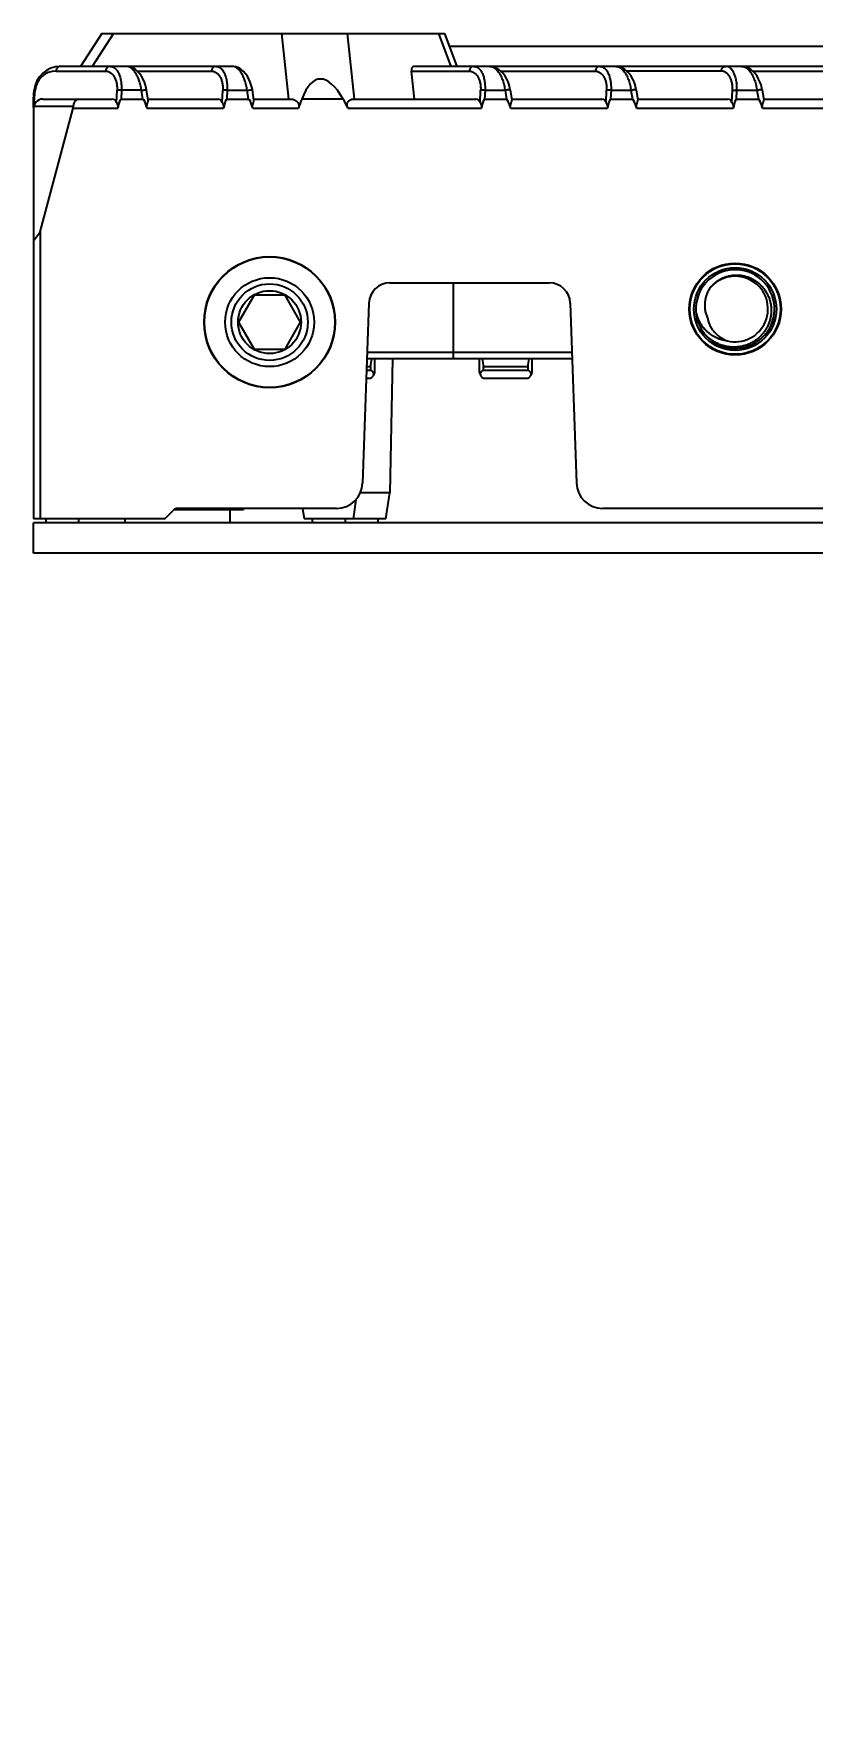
# Model space of a CAD drawing. Header units: millimetres. Extents: x 620 to 19791, y 2539 to 6969.
# Drawn here: x 1384 to 1443.4, y 4128 to 4255.8 of the extents above; entities that cross this region are included whole.
import ezdxf

# ---------------------------------------------------------------- set-up
doc = ezdxf.new("R2010")
doc.units = ezdxf.units.MM
doc.layers.add('02___PRT_ALL_AXES', color=7, linetype='Continuous')
doc.styles.get("Standard").update_dxf_attribs({"font": 'arial.ttf'})
doc.dimstyles.new('缩小5倍', dxfattribs={"dimtxt": 40, "dimasz": 20, "dimexe": 1, "dimexo": 0.2, "dimgap": 0, "dimtad": 1, "dimtoh": 1, "dimdec": 1, "dimzin": 9, "dimdsep": 46, "dimtxsty": 'Standard', "dimblk": '_FILLED', "dimcen": 0.2, "dimclrd": 256, "dimclre": 256, "dimclrt": 256, "dimadec": 1, "dimazin": 2, "dimtfac": 1, "dimtdec": 1, "dimtofl": 0, "dimtmove": 0, "dimatfit": 3, "dimldrblk": '_FILLED', "dimfxl": 1, "dimtolj": 1, "dimtzin": 0, "dimarcsym": 0})

# ---------------------------------------------------------------- blocks, each defined once
blk = doc.blocks.new('_FILLED')
at = {"color": 0, "linetype": 'ByBlock'}
blk.add_solid([(0, 0), (-1, 0.15), (-1, -0.15)], dxfattribs=at)
blk = doc.blocks.new('*D7')
at = {"lineweight": -2, "transparency": 16777216}
for p, q in [((1383.99, 3988.58), (1383.99, 4108.16)), ((1403.99, 4107.16), (1963.99, 4107.16)), ((1983.99, 3988.58), (1983.99, 4108.16))]:
    blk.add_line(p, q, dxfattribs=at)
at = {"layer": 'Defpoints', "color": 0, "transparency": 16777216}
for p in [(1983.99, 4107.16), (1383.99, 3988.38), (1983.99, 3988.38)]:
    blk.add_point(p, dxfattribs=at)
at = {"lineweight": -2, "transparency": 16777216, "xscale": 20, "yscale": 20, "zscale": 20, "rotation": 180}
blk.add_blockref('_FILLED', (1383.99, 4107.16), dxfattribs=at)
at = {"lineweight": -2, "transparency": 16777216, "xscale": 20, "yscale": 20, "zscale": 20}
blk.add_blockref('_FILLED', (1983.99, 4107.16), dxfattribs=at)
at = {"lineweight": 5, "transparency": 16777216, "insert": (1683.99, 4133.05), "char_height": 40, "attachment_point": 5}
blk.add_mtext('\\A1;600mm [1\'-11 5/8"]', dxfattribs=at)

msp = doc.modelspace()

# ---------------------------------------------------------------- linework, layer by layer
at = {"color": 7, "linetype": 'Continuous'}
for p, q in [((1389.19017, 4255.79345), (1387.57839, 4253.29345)), ((1390.07049, 4255.79345), (1388.45871, 4253.29345)), ((1389.19024, 4255.79345), (1415.33166, 4255.79345)), ((1402.90161, 4255.79345), (1403.43653, 4250.79345)), ((1408.45614, 4250.79345), (1407.92121, 4255.79345)), ((1414.86289, 4255.79345), (1415.79946, 4253.29345)), ((1415.33166, 4255.79345), (1416.26823, 4253.29345)), ((1952.73259, 4254.79345), (1415.70629, 4254.79345)), ((1385.70036, 4252.92831), (1389.4894, 4252.92831)), ((1399.10881, 4253.29345), (1386.03644, 4253.29345)), ((1391.89728, 4252.92831), (1397.55209, 4252.92831)), ((1413.02948, 4250.79345), (1412.80108, 4252.92831)), ((1412.80108, 4252.92831), (1417.21367, 4252.92831)), ((1569.69023, 4253.29345), (1412.97931, 4253.29345)), ((1419.62209, 4252.92831), (1426.81775, 4252.92831)), ((1436.42184, 4252.92831), (1429.22617, 4252.92831)), ((1438.83025, 4252.92831), (1446.02592, 4252.92831)), ((1383.98505, 4250.79345), (1384.04405, 4251.46776)), ((1383.99966, 4250.24706), (1384.10645, 4251.46776)), ((1390.30888, 4250.5417), (1390.35332, 4251.46776)), ((1390.6894, 4251.46776), (1390.65703, 4250.79345)), ((1392.21307, 4251.46776), (1390.6894, 4251.46776)), ((1392.32061, 4250.79345), (1392.21307, 4251.46776)), ((1392.73167, 4250.7209), (1392.60808, 4251.49589)), ((1398.37156, 4250.5417), (1398.41601, 4251.46776)), ((1398.75208, 4251.46776), (1398.71972, 4250.79345)), ((1398.75208, 4251.46776), (1400.27576, 4251.46776)), ((1400.38329, 4250.79345), (1400.27576, 4251.46776)), ((1400.79435, 4250.7209), (1400.67077, 4251.49589)), ((1418.03315, 4250.5417), (1418.0776, 4251.46776)), ((1418.41367, 4251.46776), (1418.38131, 4250.79345)), ((1418.41367, 4251.46776), (1419.93735, 4251.46776)), ((1419.93735, 4251.46776), (1420.04488, 4250.79345)), ((1420.33236, 4251.49589), (1420.45594, 4250.7209)), ((1427.63723, 4250.5417), (1427.68168, 4251.46776)), ((1428.01775, 4251.46776), (1427.98539, 4250.79345)), ((1428.01775, 4251.46776), (1429.54143, 4251.46776)), ((1429.54143, 4251.46776), (1429.64896, 4250.79345)), ((1429.93644, 4251.49589), (1430.06002, 4250.7209)), ((1437.24131, 4250.5417), (1437.28576, 4251.46776)), ((1437.58947, 4250.79345), (1437.62183, 4251.46776)), ((1437.62183, 4251.46776), (1439.14551, 4251.46776)), ((1439.14551, 4251.46776), (1439.25304, 4250.79345)), ((1439.54052, 4251.49589), (1439.66411, 4250.7209)), ((1383.98505, 4250.16553), (1383.98505, 4250.79345)), ((1384.00207, 4250.24685), (1387.0284, 4250.24685)), ((1384.68505, 4250.79345), (1389.99247, 4250.79345)), ((1390.65703, 4250.79345), (1392.32061, 4250.79345)), ((1392.7201, 4250.79345), (1398.05516, 4250.79345)), ((1398.71972, 4250.79345), (1400.38329, 4250.79345)), ((1400.78279, 4250.79345), (1403.65238, 4250.79345)), ((1407.59303, 4250.79345), (1404.43696, 4250.79345)), ((1408.33295, 4250.79345), (1417.71674, 4250.79345)), ((1418.38131, 4250.79345), (1420.04488, 4250.79345)), ((1420.44437, 4250.79345), (1427.32082, 4250.79345)), ((1427.98539, 4250.79345), (1429.64896, 4250.79345)), ((1430.04846, 4250.79345), (1436.92491, 4250.79345)), ((1437.58947, 4250.79345), (1439.25304, 4250.79345)), ((1439.65254, 4250.79345), (1446.52899, 4250.79345)), ((1383.98505, 4250.09345), (1383.98505, 4218.79345)), ((1384.48505, 4240.66845), (1386.99839, 4250.09345)), ((1386.99839, 4250.09345), (1390.41111, 4250.09345)), ((1392.64638, 4250.09345), (1398.4738, 4250.09345)), ((1400.70907, 4250.09345), (1404.19123, 4250.09345)), ((1407.97376, 4250.09345), (1418.13539, 4250.09345)), ((1420.37066, 4250.09345), (1427.73947, 4250.09345)), ((1429.97474, 4250.09345), (1437.34355, 4250.09345)), ((1439.57882, 4250.09345), (1446.94763, 4250.09345)), ((1383.98505, 4239.99345), (1384.48505, 4240.66845)), ((1384.48505, 4240.66845), (1384.48505, 4218.79345)), ((1411.15873, 4236.79345), (1423.31138, 4236.79345)), ((1415.98505, 4236.79345), (1415.98505, 4230.99345)), ((1409.5597, 4235.24929), (1409.08039, 4221.52365)), ((1424.9104, 4235.24929), (1425.38971, 4221.52365)), ((1425.04193, 4231.48298), (1409.42818, 4231.48298)), ((1436.12105, 4231.62944), (1436.08328, 4231.59167)), ((1438.72335, 4231.52395), (1438.65863, 4231.56157)), ((1409.38128, 4230.1398), (1409.68505, 4230.1398)), ((1409.39054, 4230.40504), (1409.68505, 4230.40504)), ((1425.05902, 4230.99345), (1409.41109, 4230.99345)), ((1409.68505, 4230.40504), (1409.68505, 4230.1398)), ((1409.98505, 4229.94345), (1409.91555, 4229.75809)), ((1409.98505, 4230.99345), (1409.98505, 4229.94353)), ((1411.35801, 4230.99345), (1411.14434, 4220.79301)), ((1417.98505, 4229.94353), (1417.98505, 4230.99345)), ((1417.98505, 4229.94345), (1418.05456, 4229.75809)), ((1418.28505, 4230.1398), (1418.28505, 4230.40504)), ((1418.28505, 4230.40504), (1421.68505, 4230.40504)), ((1418.28505, 4230.1398), (1421.68505, 4230.1398)), ((1421.68505, 4230.40504), (1421.68505, 4230.1398)), ((1421.98505, 4229.94345), (1421.91555, 4229.75809)), ((1421.98505, 4230.99345), (1421.98505, 4229.94353)), ((1409.35954, 4229.51731), (1409.68505, 4229.51731)), ((1418.28505, 4229.51731), (1421.68505, 4229.51731)), ((1411.14434, 4220.79301), (1408.91353, 4220.79301)), ((1410.85245, 4218.79345), (1411.14434, 4220.79301)), ((1407.08161, 4219.59345), (1394.99216, 4219.59345)), ((1399.98505, 4219.49345), (1399.98505, 4219.59345)), ((1404.50087, 4219.59345), (1404.61765, 4218.79345)), ((1408.56648, 4220.25966), (1408.35245, 4218.79345)), ((1452.97795, 4219.59345), (1427.38849, 4219.59345)), ((1393.98505, 4218.79345), (1383.98505, 4218.79345)), ((1383.98505, 4216.19345), (1383.98505, 4218.49345)), ((1983.98505, 4218.49345), (1383.98505, 4218.49345)), ((1384.91505, 4218.79345), (1384.91505, 4218.49345)), ((1387.41505, 4218.79345), (1387.41505, 4218.49345)), ((1390.98505, 4218.49345), (1390.98505, 4218.79345)), ((1393.98505, 4218.79345), (1394.63861, 4219.447)), ((1399.98505, 4219.49345), (1394.69299, 4219.49345)), ((1398.98505, 4218.49345), (1398.98505, 4219.49345)), ((1410.85245, 4218.79345), (1404.61765, 4218.79345)), ((1405.23505, 4218.79345), (1405.23505, 4218.49345)), ((1407.73505, 4218.79345), (1407.73505, 4218.49345)), ((1410.23505, 4218.79345), (1410.23505, 4218.49345)), ((1983.98505, 4216.19345), (1383.98505, 4216.19345))]:
    msp.add_line(p, q, dxfattribs=at)
for points in [[(1392.60808, 4251.49589), (1392.58276, 4251.6337), (1392.52458, 4251.86573), (1392.44563, 4252.09681), (1392.34572, 4252.32146), (1392.2252, 4252.53434), (1392.08457, 4252.73063), (1391.92457, 4252.90553), (1391.74788, 4253.053), (1391.55872, 4253.16769), (1391.36288, 4253.24591), (1391.1677, 4253.28644), (1391.0463, 4253.29345)], [(1400.67077, 4251.49589), (1400.64545, 4251.6337), (1400.58727, 4251.86573), (1400.50831, 4252.09681), (1400.4084, 4252.32146), (1400.28788, 4252.53434), (1400.14725, 4252.73063), (1399.98726, 4252.90553), (1399.81057, 4253.053), (1399.62141, 4253.16769), (1399.42557, 4253.24591), (1399.23039, 4253.28644), (1399.10898, 4253.29345)], [(1420.33236, 4251.49589), (1420.30543, 4251.64136), (1420.24665, 4251.8732), (1420.16715, 4252.10381), (1420.06676, 4252.32787), (1419.94576, 4252.54016), (1419.80456, 4252.73591), (1419.64383, 4252.91033), (1419.46629, 4253.05718), (1419.27638, 4253.17097), (1419.08012, 4253.248), (1418.88513, 4253.28721), (1418.77058, 4253.29345)], [(1429.93644, 4251.49589), (1429.90951, 4251.64136), (1429.85073, 4251.8732), (1429.77123, 4252.10381), (1429.67084, 4252.32787), (1429.54984, 4252.54016), (1429.40864, 4252.73591), (1429.24791, 4252.91033), (1429.07037, 4253.05718), (1428.88046, 4253.17097), (1428.6842, 4253.248), (1428.48922, 4253.28721), (1428.37466, 4253.29345)], [(1439.54052, 4251.49589), (1439.5136, 4251.64136), (1439.45481, 4251.8732), (1439.37531, 4252.10381), (1439.27492, 4252.32787), (1439.15392, 4252.54016), (1439.01272, 4252.73591), (1438.85199, 4252.91033), (1438.67445, 4253.05718), (1438.48455, 4253.17097), (1438.28829, 4253.248), (1438.0933, 4253.28721), (1437.97874, 4253.29345)]]:
    msp.add_lwpolyline(points, dxfattribs=at)
for centre, radius in [((1401.98505, 4233.79345), 4.975), ((1437.48505, 4234.79345), 3.45), ((1437.48505, 4234.79345), 3.15), ((1401.98505, 4233.79345), 3.39028), ((1401.98505, 4233.79345), 2.91689)]:
    msp.add_circle(centre, radius, dxfattribs=at)
for centre, radius, start, end in [((1386.03644, 4251.29345), 2, 90, 175), ((1385.70036, 4251.32832), 1.59999, 89.9997411, 175.0002587), ((1384.68505, 4250.09345), 0.7, 90, 180), ((1437.48505, 4234.79345), 3, 218.3250484, 216), ((1411.15873, 4235.19345), 1.6, 90, 178), ((1423.31138, 4235.19345), 1.6, 2, 90), ((1437.48505, 4234.79345), 2.5, 256.0769515, 139.9230485), ((1437.55159, 4223.04711), 8.4021, 95.1707532, 96.2193552), ((1394.01847, 4233.38595), 15.94765, 349.2270008, 351.3707474), ((1433.52241, 4233.31257), 15.51228, 188.5991636, 190.8030861), ((1406.01847, 4233.38595), 15.94765, 349.2270008, 351.3707474), ((1407.08161, 4221.59345), 2, 270, 358), ((1427.38849, 4221.59345), 2, 182, 270), ((1394.99216, 4219.09345), 0.5, 90, 135)]:
    msp.add_arc(centre, radius, start, end, dxfattribs=at)
for centre, major_axis, ratio, start_param, end_param in [((1406.87491, 4241.95292), (-1.1007, 10.3697), 0.287687105, -0.581268467, 0.520213969), ((1413.04285, 4252.89345), (-0.09517, 0.39629), 0.571058907, -0.136293684, 1.347236181), ((1386.55039, 4250.09345), (0.2871, 0.68024), 0.575256681, -1.332617385, -1.111678268), ((1389.91986, 4250.09345), (0.12007, 0.69595), 0.625869331, -0.76826111, 0.10756033), ((1390.43842, 4246.20396), (0.22028, 4.58945), 0.087056281, 0.004178497, 0.563759786), ((1393.04693, 4246.20396), (-0.73182, 4.58905), 0.086076324, -0.573307085, -0.013725796), ((1397.98254, 4250.09345), (0.12007, 0.69595), 0.625869331, -0.76826111, 0.10756033), ((1398.5011, 4246.20396), (0.22028, 4.58945), 0.087056281, 0.004178497, 0.563759786), ((1401.10962, 4246.20396), (-0.73182, 4.58905), 0.086076324, -0.573307085, -0.013725796), ((1406.80003, 4242.65281), (-1.02148, 9.54787), 0.312423287, 0.51732904, 0.644533198), ((1406.80003, 4242.65281), (1.02148, -9.54787), 0.312423287, 2.430235101, 2.557439258), ((1417.64413, 4250.09345), (0.12007, 0.69595), 0.625869331, -0.76826111, 0.10756033), ((1418.16269, 4246.20396), (0.22028, 4.58945), 0.087056281, 0.004178497, 0.563759786), ((1420.77121, 4246.20396), (0.73182, -4.58905), 0.086076324, 2.568285568, 3.127866857), ((1427.24821, 4250.09345), (0.12007, 0.69595), 0.625869331, -0.76826111, 0.10756033), ((1427.76677, 4246.20396), (0.22028, 4.58945), 0.087056281, 0.004178497, 0.563759786), ((1430.37529, 4246.20396), (0.73182, -4.58905), 0.086076324, 2.568285568, 3.127866857), ((1436.85229, 4250.09345), (0.12007, 0.69595), 0.625869331, -0.76826111, 0.10756033), ((1437.37086, 4246.20396), (0.22028, 4.58945), 0.087056281, 0.004178497, 0.563759786), ((1439.97937, 4246.20396), (0.73182, -4.58905), 0.086076324, 2.568285568, 3.127866857)]:
    msp.add_ellipse(centre, major_axis=major_axis, ratio=ratio, start_param=start_param, end_param=end_param, dxfattribs=at)
for points, knots in [([(1386.03644, 4253.29345), (1386.01558, 4253.29345), (1385.97344, 4253.28877), (1385.91275, 4253.26808), (1385.85645, 4253.23448), (1385.80648, 4253.18925), (1385.76449, 4253.13399), (1385.73183, 4253.07062), (1385.70958, 4253.0013), (1385.70217, 4252.95282), (1385.70036, 4252.92831)], [0, 0, 0, 0, 0.114925193, 0.231416929, 0.350710239, 0.473658252, 0.60053527, 0.731075602, 0.864601762, 1, 1, 1, 1]), ([(1389.82547, 4253.29345), (1389.80461, 4253.29345), (1389.76247, 4253.28877), (1389.70179, 4253.26808), (1389.64549, 4253.23448), (1389.59551, 4253.18925), (1389.55352, 4253.13399), (1389.52086, 4253.07062), (1389.49861, 4253.0013), (1389.49121, 4252.95282), (1389.4894, 4252.92831)], [0, 0, 0, 0, 0.11492519, 0.231416925, 0.350710234, 0.473658247, 0.600535266, 0.7310756, 0.864601761, 1, 1, 1, 1]), ([(1389.4894, 4252.92831), (1389.51805, 4252.92831), (1389.57553, 4252.92449), (1389.66061, 4252.90699), (1389.74386, 4252.87757), (1389.82469, 4252.83614), (1389.90251, 4252.78257), (1389.97669, 4252.71682), (1390.04657, 4252.63887), (1390.13568, 4252.51506), (1390.20955, 4252.37004), (1390.26772, 4252.20891), (1390.30435, 4252.07451), (1390.33191, 4251.93142), (1390.35605, 4251.72863), (1390.35835, 4251.57258), (1390.35332, 4251.46776)], [0, 0, 0, 0, 0.045643344, 0.091433246, 0.137966008, 0.185863453, 0.235715218, 0.288068054, 0.343406273, 0.402132241, 0.530696981, 0.600893769, 0.674876652, 0.752346619, 0.832821171, 1, 1, 1, 1]), ([(1389.82547, 4253.29345), (1389.85496, 4253.29345), (1389.91444, 4253.28834), (1390.00208, 4253.26503), (1390.08738, 4253.22608), (1390.15486, 4253.18139), (1390.20693, 4253.13846), (1390.2596, 4253.08877), (1390.32278, 4253.01648), (1390.39236, 4252.9163), (1390.45643, 4252.80144), (1390.51428, 4252.67242), (1390.5652, 4252.52997), (1390.60849, 4252.37506), (1390.64349, 4252.20895), (1390.66963, 4252.03318), (1390.69231, 4251.78535), (1390.6943, 4251.59549), (1390.6894, 4251.46776)], [0, 0, 0, 0, 0.040065745, 0.080631834, 0.122622128, 0.166908867, 0.190164306, 0.214259628, 0.265220069, 0.320264823, 0.379692109, 0.443652735, 0.512149285, 0.585035406, 0.662012897, 0.742639777, 0.826332903, 1, 1, 1, 1]), ([(1392.21307, 4251.46776), (1392.19648, 4251.5978), (1392.16237, 4251.78964), (1392.09832, 4252.03714), (1392.04311, 4252.21188), (1391.98099, 4252.3764), (1391.91273, 4252.52955), (1391.83912, 4252.67037), (1391.7609, 4252.79811), (1391.6788, 4252.91218), (1391.59347, 4253.01211), (1391.50554, 4253.09752), (1391.4156, 4253.1681), (1391.32417, 4253.22355), (1391.23179, 4253.2636), (1391.13904, 4253.28789), (1391.07671, 4253.29345), (1391.04613, 4253.29345)], [0, 0, 0, 0, 0.169570131, 0.251447068, 0.330570611, 0.40647289, 0.47880269, 0.547312548, 0.611855267, 0.672376622, 0.728913628, 0.781599605, 0.830672805, 0.876487115, 0.919529892, 0.960445025, 1, 1, 1, 1]), ([(1397.88816, 4253.29345), (1397.8673, 4253.29345), (1397.82516, 4253.28877), (1397.76447, 4253.26808), (1397.70817, 4253.23448), (1397.6582, 4253.18925), (1397.61621, 4253.13399), (1397.58355, 4253.07062), (1397.5613, 4253.0013), (1397.55389, 4252.95282), (1397.55209, 4252.92831)], [0, 0, 0, 0, 0.11492519, 0.231416925, 0.350710234, 0.473658247, 0.600535266, 0.7310756, 0.864601761, 1, 1, 1, 1]), ([(1397.55209, 4252.92831), (1397.58074, 4252.92831), (1397.63821, 4252.92449), (1397.72329, 4252.90699), (1397.80655, 4252.87757), (1397.88738, 4252.83614), (1397.9652, 4252.78257), (1398.03938, 4252.71682), (1398.10925, 4252.63887), (1398.19836, 4252.51506), (1398.27223, 4252.37004), (1398.33041, 4252.20891), (1398.36704, 4252.07451), (1398.3946, 4251.93142), (1398.41874, 4251.72863), (1398.42104, 4251.57258), (1398.41601, 4251.46776)], [0, 0, 0, 0, 0.045643316, 0.091433169, 0.13796592, 0.185863362, 0.235715114, 0.288067937, 0.343406141, 0.402132086, 0.530696787, 0.600893565, 0.674876399, 0.752346387, 0.83282106, 1, 1, 1, 1]), ([(1397.88816, 4253.29345), (1397.91765, 4253.29345), (1397.97713, 4253.28834), (1398.06476, 4253.26503), (1398.15006, 4253.22608), (1398.21754, 4253.18139), (1398.26961, 4253.13846), (1398.32228, 4253.08877), (1398.38547, 4253.01648), (1398.45505, 4252.9163), (1398.51911, 4252.80144), (1398.57696, 4252.67242), (1398.62788, 4252.52997), (1398.67118, 4252.37506), (1398.70618, 4252.20895), (1398.73232, 4252.03318), (1398.755, 4251.78535), (1398.75699, 4251.59549), (1398.75208, 4251.46776)], [0, 0, 0, 0, 0.040065718, 0.08063176, 0.122622046, 0.166908779, 0.190164214, 0.214259526, 0.265219953, 0.320264691, 0.379691955, 0.443652557, 0.51214909, 0.5850352, 0.662012641, 0.742639556, 0.826332799, 1, 1, 1, 1]), ([(1400.27576, 4251.46776), (1400.25917, 4251.5978), (1400.22506, 4251.78964), (1400.161, 4252.03714), (1400.1058, 4252.21188), (1400.04367, 4252.3764), (1399.97541, 4252.52955), (1399.9018, 4252.67037), (1399.82359, 4252.79811), (1399.74149, 4252.91218), (1399.65616, 4253.01211), (1399.56823, 4253.09752), (1399.47828, 4253.1681), (1399.38686, 4253.22355), (1399.29448, 4253.2636), (1399.20173, 4253.28789), (1399.1394, 4253.29345), (1399.10881, 4253.29345)], [0, 0, 0, 0, 0.16957014, 0.251447085, 0.330570642, 0.406472932, 0.478802741, 0.547312607, 0.611855328, 0.672376671, 0.728913658, 0.781599616, 0.830672797, 0.876487092, 0.919529867, 0.960445016, 1, 1, 1, 1]), ([(1417.54975, 4253.29345), (1417.52889, 4253.29345), (1417.48675, 4253.28877), (1417.42606, 4253.26808), (1417.36976, 4253.23448), (1417.31979, 4253.18925), (1417.2778, 4253.13399), (1417.24514, 4253.07062), (1417.22288, 4253.0013), (1417.21548, 4252.95282), (1417.21367, 4252.92831)], [0, 0, 0, 0, 0.11492519, 0.231416925, 0.350710234, 0.473658247, 0.600535266, 0.7310756, 0.864601761, 1, 1, 1, 1]), ([(1417.21367, 4252.92831), (1417.24233, 4252.92831), (1417.2998, 4252.92449), (1417.38488, 4252.90699), (1417.46814, 4252.87757), (1417.54897, 4252.83614), (1417.62679, 4252.78257), (1417.70097, 4252.71682), (1417.77084, 4252.63887), (1417.85995, 4252.51506), (1417.93382, 4252.37004), (1417.992, 4252.20891), (1418.02863, 4252.07451), (1418.05619, 4251.93142), (1418.08033, 4251.72863), (1418.08263, 4251.57258), (1418.0776, 4251.46776)], [0, 0, 0, 0, 0.045643316, 0.091433169, 0.13796592, 0.185863362, 0.235715114, 0.288067937, 0.343406141, 0.402132086, 0.530696787, 0.600893565, 0.674876399, 0.752346387, 0.83282106, 1, 1, 1, 1]), ([(1417.54975, 4253.29345), (1417.57924, 4253.29345), (1417.63871, 4253.28834), (1417.72635, 4253.26503), (1417.81165, 4253.22608), (1417.87913, 4253.18139), (1417.9312, 4253.13846), (1417.98387, 4253.08877), (1418.04705, 4253.01648), (1418.11663, 4252.9163), (1418.1807, 4252.80144), (1418.23855, 4252.67242), (1418.28947, 4252.52997), (1418.33276, 4252.37506), (1418.36777, 4252.20895), (1418.3939, 4252.03318), (1418.41658, 4251.78535), (1418.41857, 4251.59549), (1418.41367, 4251.46776)], [0, 0, 0, 0, 0.040065718, 0.08063176, 0.122622046, 0.166908779, 0.190164214, 0.214259526, 0.265219953, 0.320264691, 0.379691955, 0.443652557, 0.51214909, 0.5850352, 0.662012641, 0.742639556, 0.826332799, 1, 1, 1, 1]), ([(1418.7704, 4253.29345), (1418.80098, 4253.29345), (1418.86332, 4253.28789), (1418.95607, 4253.2636), (1419.04845, 4253.22355), (1419.13987, 4253.1681), (1419.22982, 4253.09752), (1419.31775, 4253.01211), (1419.40308, 4252.91218), (1419.48518, 4252.79811), (1419.56339, 4252.67037), (1419.637, 4252.52955), (1419.70526, 4252.37641), (1419.76739, 4252.21188), (1419.82259, 4252.03714), (1419.88665, 4251.78964), (1419.92076, 4251.59781), (1419.93735, 4251.46776)], [0, 0, 0, 0, 0.039555244, 0.080470972, 0.123514067, 0.169328706, 0.218402322, 0.271088507, 0.327625412, 0.388146271, 0.452688229, 0.521197247, 0.593526158, 0.669427444, 0.748550362, 0.830427205, 1, 1, 1, 1]), ([(1427.15383, 4253.29345), (1427.13297, 4253.29345), (1427.09083, 4253.28877), (1427.03014, 4253.26808), (1426.97384, 4253.23448), (1426.92387, 4253.18925), (1426.88188, 4253.13399), (1426.84922, 4253.07062), (1426.82697, 4253.0013), (1426.81956, 4252.95282), (1426.81775, 4252.92831)], [0, 0, 0, 0, 0.11492519, 0.231416925, 0.350710234, 0.473658247, 0.600535266, 0.7310756, 0.864601761, 1, 1, 1, 1]), ([(1426.81775, 4252.92831), (1426.84641, 4252.92831), (1426.90388, 4252.92449), (1426.98896, 4252.90699), (1427.07222, 4252.87757), (1427.15305, 4252.83614), (1427.23087, 4252.78257), (1427.30505, 4252.71682), (1427.37492, 4252.63887), (1427.46403, 4252.51506), (1427.5379, 4252.37004), (1427.59608, 4252.20891), (1427.63271, 4252.07451), (1427.66027, 4251.93142), (1427.68441, 4251.72863), (1427.68671, 4251.57258), (1427.68168, 4251.46776)], [0, 0, 0, 0, 0.045643316, 0.091433169, 0.13796592, 0.185863362, 0.235715114, 0.288067937, 0.343406141, 0.402132086, 0.530696787, 0.600893565, 0.674876399, 0.752346387, 0.83282106, 1, 1, 1, 1]), ([(1427.15383, 4253.29345), (1427.18332, 4253.29345), (1427.2428, 4253.28834), (1427.33043, 4253.26503), (1427.41573, 4253.22608), (1427.48321, 4253.18139), (1427.53528, 4253.13846), (1427.58795, 4253.08877), (1427.65114, 4253.01648), (1427.72071, 4252.9163), (1427.78478, 4252.80144), (1427.84263, 4252.67242), (1427.89355, 4252.52997), (1427.93684, 4252.37506), (1427.97185, 4252.20895), (1427.99798, 4252.03318), (1428.02067, 4251.78535), (1428.02265, 4251.59549), (1428.01775, 4251.46776)], [0, 0, 0, 0, 0.040065718, 0.08063176, 0.122622046, 0.166908779, 0.190164214, 0.214259526, 0.265219953, 0.320264691, 0.379691955, 0.443652557, 0.51214909, 0.5850352, 0.662012641, 0.742639556, 0.826332799, 1, 1, 1, 1]), ([(1428.37448, 4253.29345), (1428.40507, 4253.29345), (1428.4674, 4253.28789), (1428.56015, 4253.2636), (1428.65253, 4253.22355), (1428.74395, 4253.1681), (1428.8339, 4253.09752), (1428.92183, 4253.01211), (1429.00716, 4252.91218), (1429.08926, 4252.79811), (1429.16747, 4252.67037), (1429.24108, 4252.52955), (1429.30934, 4252.37641), (1429.37147, 4252.21188), (1429.42667, 4252.03714), (1429.49073, 4251.78964), (1429.52484, 4251.59781), (1429.54143, 4251.46776)], [0, 0, 0, 0, 0.039555244, 0.080470972, 0.123514067, 0.169328706, 0.218402322, 0.271088507, 0.327625412, 0.388146271, 0.452688229, 0.521197247, 0.593526158, 0.669427444, 0.748550362, 0.830427205, 1, 1, 1, 1]), ([(1436.42184, 4252.92831), (1436.42364, 4252.95282), (1436.43105, 4253.0013), (1436.4533, 4253.07062), (1436.48596, 4253.13399), (1436.52795, 4253.18925), (1436.57792, 4253.23448), (1436.63422, 4253.26808), (1436.69491, 4253.28877), (1436.73705, 4253.29345), (1436.75791, 4253.29345)], [0, 0, 0, 0, 0.135398238, 0.268924398, 0.39946473, 0.526341748, 0.649289761, 0.768583071, 0.885074807, 1, 1, 1, 1]), ([(1437.28576, 4251.46776), (1437.29079, 4251.57257), (1437.28849, 4251.72861), (1437.26435, 4251.93139), (1437.23679, 4252.07449), (1437.20017, 4252.20889), (1437.14199, 4252.37003), (1437.06812, 4252.51505), (1436.97901, 4252.63886), (1436.90913, 4252.71682), (1436.83495, 4252.78257), (1436.75713, 4252.83613), (1436.6763, 4252.87757), (1436.59305, 4252.90699), (1436.50796, 4252.92449), (1436.45049, 4252.92831), (1436.42184, 4252.92831)], [0, 0, 0, 0, 0.16716428, 0.24763715, 0.32510951, 0.399094926, 0.469294011, 0.597861182, 0.656588782, 0.711928649, 0.764281583, 0.814133521, 0.862031179, 0.908565551, 0.954358528, 1, 1, 1, 1]), ([(1437.62183, 4251.46776), (1437.62674, 4251.59548), (1437.62475, 4251.78533), (1437.60207, 4252.03314), (1437.57594, 4252.20892), (1437.54093, 4252.37503), (1437.49764, 4252.52994), (1437.44672, 4252.6724), (1437.38887, 4252.80142), (1437.32481, 4252.91628), (1437.25523, 4253.01647), (1437.19204, 4253.08876), (1437.13937, 4253.13845), (1437.0873, 4253.18138), (1437.01982, 4253.22608), (1436.93452, 4253.26503), (1436.84688, 4253.28833), (1436.7874, 4253.29345), (1436.75791, 4253.29345)], [0, 0, 0, 0, 0.173651579, 0.257342089, 0.337970606, 0.414950226, 0.487838046, 0.556335938, 0.620298009, 0.679727607, 0.734774235, 0.785734987, 0.809831134, 0.833086602, 0.87737408, 0.919366008, 0.959935595, 1, 1, 1, 1]), ([(1437.97857, 4253.29345), (1438.00915, 4253.29345), (1438.07148, 4253.28789), (1438.16423, 4253.2636), (1438.25661, 4253.22355), (1438.34803, 4253.1681), (1438.43798, 4253.09752), (1438.52591, 4253.01211), (1438.61124, 4252.91218), (1438.69334, 4252.79811), (1438.77156, 4252.67037), (1438.84517, 4252.52955), (1438.91342, 4252.37641), (1438.97555, 4252.21188), (1439.03075, 4252.03714), (1439.09481, 4251.78964), (1439.12892, 4251.59781), (1439.14551, 4251.46776)], [0, 0, 0, 0, 0.039555244, 0.080470972, 0.123514067, 0.169328706, 0.218402322, 0.271088507, 0.327625412, 0.388146271, 0.452688229, 0.521197247, 0.593526158, 0.669427444, 0.748550362, 0.830427205, 1, 1, 1, 1]), ([(1384.04405, 4251.46776), (1384.04406, 4251.4679), (1384.04445, 4251.46821), (1384.04524, 4251.46843), (1384.04654, 4251.46868), (1384.04921, 4251.46895), (1384.05379, 4251.46916), (1384.06072, 4251.46922), (1384.06957, 4251.46912), (1384.08027, 4251.46884), (1384.09277, 4251.46838), (1384.1017, 4251.46798), (1384.10645, 4251.46776)], [0, 0, 0, 0, 0.006969631, 0.020210207, 0.040884293, 0.069230613, 0.149149647, 0.259945863, 0.401171792, 0.572273822, 0.772290319, 1, 1, 1, 1]), ([(1390.6894, 4251.46776), (1390.65648, 4251.46933), (1390.59268, 4251.47169), (1390.50192, 4251.473), (1390.43264, 4251.47215), (1390.38443, 4251.47008), (1390.36316, 4251.46862), (1390.35332, 4251.46776)], [0, 0, 0, 0, 0.293997574, 0.569543926, 0.80975265, 0.911947813, 1, 1, 1, 1]), ([(1392.21307, 4251.46776), (1392.23851, 4251.47178), (1392.28842, 4251.47926), (1392.36102, 4251.48887), (1392.42804, 4251.49642), (1392.47924, 4251.50097), (1392.51553, 4251.50327), (1392.53861, 4251.50426), (1392.55861, 4251.50459), (1392.57326, 4251.50431), (1392.58329, 4251.50369), (1392.58952, 4251.50309), (1392.59487, 4251.50232), (1392.59932, 4251.5014), (1392.60287, 4251.50033), (1392.60553, 4251.4991), (1392.60736, 4251.49769), (1392.60799, 4251.49646), (1392.60808, 4251.49589)], [0, 0, 0, 0, 0.193419396, 0.379073993, 0.550019435, 0.699880332, 0.765134576, 0.823128729, 0.873335421, 0.915342414, 0.933165187, 0.948834526, 0.962340981, 0.973690153, 0.982922739, 0.990153222, 0.995642764, 1, 1, 1, 1]), ([(1398.75208, 4251.46776), (1398.71917, 4251.46933), (1398.65536, 4251.47169), (1398.5646, 4251.473), (1398.49533, 4251.47215), (1398.44712, 4251.47008), (1398.42584, 4251.46862), (1398.41601, 4251.46776)], [0, 0, 0, 0, 0.293997574, 0.569543926, 0.80975265, 0.911947813, 1, 1, 1, 1]), ([(1400.27576, 4251.46776), (1400.30119, 4251.47178), (1400.35111, 4251.47926), (1400.42371, 4251.48887), (1400.49072, 4251.49642), (1400.54193, 4251.50097), (1400.57822, 4251.50327), (1400.60129, 4251.50426), (1400.62129, 4251.50459), (1400.63594, 4251.50431), (1400.64598, 4251.50369), (1400.65221, 4251.50309), (1400.65755, 4251.50232), (1400.662, 4251.5014), (1400.66555, 4251.50033), (1400.66822, 4251.4991), (1400.67005, 4251.49769), (1400.67068, 4251.49646), (1400.67077, 4251.49589)], [0, 0, 0, 0, 0.193419395, 0.379073991, 0.550019431, 0.699880327, 0.76513457, 0.823128723, 0.873335414, 0.915342407, 0.93316518, 0.948834519, 0.962340975, 0.973690148, 0.982922734, 0.990153218, 0.995642761, 1, 1, 1, 1]), ([(1418.41367, 4251.46776), (1418.38075, 4251.46933), (1418.31695, 4251.47169), (1418.22619, 4251.473), (1418.15692, 4251.47215), (1418.10871, 4251.47008), (1418.08743, 4251.46862), (1418.0776, 4251.46776)], [0, 0, 0, 0, 0.293997574, 0.569543926, 0.80975265, 0.911947813, 1, 1, 1, 1]), ([(1420.33235, 4251.49589), (1420.33226, 4251.49646), (1420.33163, 4251.49769), (1420.32981, 4251.4991), (1420.32714, 4251.50033), (1420.32359, 4251.5014), (1420.31914, 4251.50232), (1420.3138, 4251.50309), (1420.30757, 4251.50369), (1420.29753, 4251.50431), (1420.28288, 4251.50459), (1420.26288, 4251.50426), (1420.23981, 4251.50327), (1420.20351, 4251.50097), (1420.15231, 4251.49642), (1420.0853, 4251.48887), (1420.0127, 4251.47926), (1419.96278, 4251.47178), (1419.93735, 4251.46776)], [0, 0, 0, 0, 0.004357281, 0.009846854, 0.017077358, 0.026309958, 0.037659139, 0.0511656, 0.066834942, 0.084657717, 0.126664708, 0.176871394, 0.234865538, 0.300119771, 0.449980642, 0.620926056, 0.806580627, 1, 1, 1, 1]), ([(1428.01775, 4251.46776), (1427.98484, 4251.46933), (1427.92103, 4251.47169), (1427.83027, 4251.473), (1427.761, 4251.47215), (1427.71279, 4251.47008), (1427.69151, 4251.46862), (1427.68168, 4251.46776)], [0, 0, 0, 0, 0.293997574, 0.569543926, 0.80975265, 0.911947813, 1, 1, 1, 1]), ([(1429.93644, 4251.49589), (1429.93635, 4251.49646), (1429.93572, 4251.49769), (1429.93389, 4251.4991), (1429.93122, 4251.50033), (1429.92767, 4251.5014), (1429.92322, 4251.50232), (1429.91788, 4251.50309), (1429.91165, 4251.50369), (1429.90161, 4251.50431), (1429.88696, 4251.50459), (1429.86696, 4251.50426), (1429.84389, 4251.50327), (1429.8076, 4251.50097), (1429.75639, 4251.49642), (1429.68938, 4251.48887), (1429.61678, 4251.47926), (1429.56686, 4251.47178), (1429.54143, 4251.46776)], [0, 0, 0, 0, 0.004357281, 0.009846854, 0.017077358, 0.026309958, 0.037659139, 0.0511656, 0.066834942, 0.084657717, 0.126664708, 0.176871394, 0.234865538, 0.300119771, 0.449980642, 0.620926056, 0.806580627, 1, 1, 1, 1]), ([(1437.28576, 4251.46776), (1437.29559, 4251.46862), (1437.31687, 4251.47008), (1437.36508, 4251.47215), (1437.43435, 4251.473), (1437.52511, 4251.47169), (1437.58892, 4251.46933), (1437.62183, 4251.46776)], [0, 0, 0, 0, 0.088052192, 0.190247356, 0.430456079, 0.706002427, 1, 1, 1, 1]), ([(1439.54052, 4251.49589), (1439.54043, 4251.49646), (1439.5398, 4251.49769), (1439.53797, 4251.4991), (1439.5353, 4251.50033), (1439.53175, 4251.5014), (1439.5273, 4251.50232), (1439.52196, 4251.50309), (1439.51573, 4251.50369), (1439.5057, 4251.50431), (1439.49104, 4251.50459), (1439.47104, 4251.50426), (1439.44797, 4251.50327), (1439.41168, 4251.50097), (1439.36047, 4251.49642), (1439.29346, 4251.48887), (1439.22086, 4251.47926), (1439.17094, 4251.47178), (1439.14551, 4251.46776)], [0, 0, 0, 0, 0.004357281, 0.009846854, 0.017077358, 0.026309958, 0.037659139, 0.0511656, 0.066834942, 0.084657717, 0.126664708, 0.176871394, 0.234865538, 0.300119771, 0.449980642, 0.620926056, 0.806580627, 1, 1, 1, 1]), ([(1387.0284, 4250.24685), (1387.03335, 4250.28711), (1387.04681, 4250.36457), (1387.07813, 4250.47337), (1387.11846, 4250.56883), (1387.16614, 4250.64891), (1387.21957, 4250.71242), (1387.26917, 4250.75196), (1387.31008, 4250.77371), (1387.34049, 4250.78508), (1387.37124, 4250.79192), (1387.39193, 4250.79345), (1387.40218, 4250.79345)], [0, 0, 0, 0, 0.170308792, 0.329366403, 0.474389743, 0.604216299, 0.719203856, 0.821102763, 0.868161214, 0.91325439, 0.956988453, 1, 1, 1, 1]), ([(1390.30888, 4250.5417), (1390.32273, 4250.50928), (1390.3446, 4250.45976), (1390.37214, 4250.39148), (1390.39169, 4250.33644), (1390.40781, 4250.27858), (1390.41808, 4250.21802), (1390.41998, 4250.15564), (1390.41496, 4250.11404), (1390.41111, 4250.09345)], [0, 0, 0, 0, 0.226289593, 0.347283768, 0.472385634, 0.600919175, 0.732213689, 0.865570083, 1, 1, 1, 1]), ([(1392.64638, 4250.09345), (1392.64166, 4250.10922), (1392.63572, 4250.13324), (1392.63044, 4250.1657), (1392.6271, 4250.19818), (1392.62636, 4250.23866), (1392.63049, 4250.28646), (1392.63837, 4250.33284), (1392.6521, 4250.39166), (1392.67268, 4250.46053), (1392.69413, 4250.52617), (1392.70933, 4250.57534), (1392.71889, 4250.60917), (1392.72648, 4250.64076), (1392.7316, 4250.66991), (1392.7338, 4250.69641), (1392.7329, 4250.71316), (1392.73167, 4250.7209)], [0, 0, 0, 0, 0.076840993, 0.115180779, 0.153369286, 0.229102581, 0.30369692, 0.376907838, 0.448425962, 0.58537254, 0.712087914, 0.770664738, 0.825488805, 0.876121702, 0.922182812, 0.96343718, 1, 1, 1, 1]), ([(1398.37156, 4250.5417), (1398.38542, 4250.50928), (1398.40729, 4250.45976), (1398.43483, 4250.39148), (1398.45438, 4250.33644), (1398.47049, 4250.27858), (1398.48076, 4250.21802), (1398.48266, 4250.15564), (1398.47765, 4250.11404), (1398.4738, 4250.09345)], [0, 0, 0, 0, 0.2262896, 0.347283779, 0.472385647, 0.600919187, 0.732213699, 0.865570088, 1, 1, 1, 1]), ([(1400.70907, 4250.09345), (1400.70435, 4250.10922), (1400.6984, 4250.13324), (1400.69312, 4250.1657), (1400.68978, 4250.19818), (1400.68905, 4250.23866), (1400.69317, 4250.28646), (1400.70106, 4250.33284), (1400.71478, 4250.39166), (1400.73536, 4250.46053), (1400.75682, 4250.52617), (1400.77201, 4250.57534), (1400.78158, 4250.60917), (1400.78916, 4250.64076), (1400.79429, 4250.66991), (1400.79648, 4250.69641), (1400.79559, 4250.71316), (1400.79436, 4250.7209)], [0, 0, 0, 0, 0.076840993, 0.115180779, 0.153369286, 0.229102581, 0.30369692, 0.376907838, 0.448425962, 0.58537254, 0.712087914, 0.770664738, 0.825488805, 0.876121702, 0.922182812, 0.96343718, 1, 1, 1, 1]), ([(1403.65238, 4250.79345), (1403.68661, 4250.79345), (1403.75702, 4250.78552), (1403.86097, 4250.75303), (1403.94493, 4250.70944), (1404.00926, 4250.6642), (1404.07269, 4250.60985), (1404.12908, 4250.54332), (1404.17308, 4250.46515), (1404.19881, 4250.39853), (1404.21448, 4250.3259), (1404.21859, 4250.24909), (1404.21093, 4250.17066), (1404.19878, 4250.11899), (1404.19123, 4250.09345)], [0, 0, 0, 0, 0.100224993, 0.205761032, 0.317358423, 0.375664518, 0.435743513, 0.561706021, 0.628326719, 0.697710555, 0.770013882, 0.845014659, 0.922012148, 1, 1, 1, 1]), ([(1407.97376, 4250.09345), (1407.96252, 4250.11647), (1407.94204, 4250.16327), (1407.91889, 4250.23562), (1407.90512, 4250.30866), (1407.90202, 4250.38038), (1407.90981, 4250.44855), (1407.9275, 4250.51126), (1407.95333, 4250.56744), (1407.98542, 4250.61679), (1408.02215, 4250.65948), (1408.07465, 4250.70709), (1408.14648, 4250.75261), (1408.23866, 4250.78579), (1408.30201, 4250.79345), (1408.33295, 4250.79345)], [0, 0, 0, 0, 0.080577578, 0.160378339, 0.23839109, 0.313601486, 0.385276177, 0.453206621, 0.517629614, 0.578986453, 0.637722, 0.694208201, 0.801419342, 0.902711043, 1, 1, 1, 1]), ([(1418.03315, 4250.5417), (1418.04701, 4250.50928), (1418.06888, 4250.45976), (1418.09641, 4250.39148), (1418.11597, 4250.33644), (1418.13208, 4250.27858), (1418.14235, 4250.21802), (1418.14425, 4250.15564), (1418.13924, 4250.11404), (1418.13539, 4250.09345)], [0, 0, 0, 0, 0.2262896, 0.347283779, 0.472385647, 0.600919187, 0.732213699, 0.865570088, 1, 1, 1, 1]), ([(1420.37066, 4250.09345), (1420.36594, 4250.10922), (1420.35999, 4250.13324), (1420.35471, 4250.1657), (1420.35137, 4250.19818), (1420.35064, 4250.23866), (1420.35476, 4250.28646), (1420.36265, 4250.33284), (1420.37637, 4250.39166), (1420.39695, 4250.46053), (1420.4184, 4250.52617), (1420.4336, 4250.57534), (1420.44317, 4250.60917), (1420.45075, 4250.64076), (1420.45588, 4250.66991), (1420.45807, 4250.69641), (1420.45718, 4250.71316), (1420.45594, 4250.7209)], [0, 0, 0, 0, 0.076840999, 0.115180787, 0.153369293, 0.229102578, 0.303696917, 0.376907844, 0.448425971, 0.585372544, 0.712087911, 0.770664733, 0.825488798, 0.876121695, 0.922182808, 0.963437178, 1, 1, 1, 1]), ([(1427.63723, 4250.5417), (1427.65109, 4250.50928), (1427.67296, 4250.45976), (1427.7005, 4250.39148), (1427.72005, 4250.33644), (1427.73616, 4250.27858), (1427.74644, 4250.21802), (1427.74833, 4250.15563), (1427.74332, 4250.11404), (1427.73947, 4250.09345)], [0, 0, 0, 0, 0.226290437, 0.347287768, 0.472393162, 0.600928216, 0.732224561, 0.86557732, 1, 1, 1, 1]), ([(1429.97474, 4250.09345), (1429.97002, 4250.10922), (1429.96407, 4250.13324), (1429.95879, 4250.1657), (1429.95545, 4250.19818), (1429.95472, 4250.23866), (1429.95884, 4250.28646), (1429.96673, 4250.33284), (1429.98045, 4250.39166), (1430.00103, 4250.46053), (1430.02249, 4250.52617), (1430.03768, 4250.57534), (1430.04725, 4250.60917), (1430.05483, 4250.64076), (1430.05996, 4250.66991), (1430.06215, 4250.69641), (1430.06126, 4250.71316), (1430.06002, 4250.7209)], [0, 0, 0, 0, 0.076840999, 0.115180787, 0.153369293, 0.229102578, 0.303696917, 0.376907844, 0.448425971, 0.585372544, 0.712087911, 0.770664733, 0.825488798, 0.876121695, 0.922182808, 0.963437178, 1, 1, 1, 1]), ([(1437.24131, 4250.5417), (1437.25517, 4250.50928), (1437.27704, 4250.45976), (1437.30458, 4250.39148), (1437.32413, 4250.33644), (1437.34024, 4250.27858), (1437.35052, 4250.21802), (1437.35241, 4250.15564), (1437.3474, 4250.11404), (1437.34355, 4250.09345)], [0, 0, 0, 0, 0.226289575, 0.347283753, 0.472385622, 0.600919169, 0.732213686, 0.865570083, 1, 1, 1, 1]), ([(1439.57882, 4250.09345), (1439.5741, 4250.10922), (1439.56815, 4250.13324), (1439.56287, 4250.1657), (1439.55953, 4250.19818), (1439.5588, 4250.23866), (1439.56292, 4250.28646), (1439.57081, 4250.33284), (1439.58453, 4250.39166), (1439.60511, 4250.46053), (1439.62657, 4250.52617), (1439.64176, 4250.57534), (1439.65133, 4250.60917), (1439.65891, 4250.64076), (1439.66404, 4250.66991), (1439.66624, 4250.69641), (1439.66534, 4250.71316), (1439.66411, 4250.7209)], [0, 0, 0, 0, 0.076840999, 0.115180787, 0.153369293, 0.229102578, 0.303696917, 0.376907844, 0.448425971, 0.585372544, 0.712087911, 0.770664733, 0.825488798, 0.876121695, 0.922182808, 0.963437178, 1, 1, 1, 1]), ([(1435.5721, 4236.40299), (1435.51634, 4236.31963), (1435.41479, 4236.14594), (1435.29558, 4235.8689), (1435.22566, 4235.62732), (1435.18834, 4235.43007), (1435.1636, 4235.23085), (1435.15674, 4234.97944), (1435.1877, 4234.67927), (1435.25798, 4234.38583), (1435.33066, 4234.19808), (1435.37316, 4234.10725)], [0, 0, 0, 0, 0.124980786, 0.25000338, 0.374980119, 0.437505024, 0.500031834, 0.625023594, 0.75000319, 0.875022715, 1, 1, 1, 1]), ([(1435.5721, 4236.40299), (1435.62873, 4236.47608), (1435.75032, 4236.61613), (1435.95461, 4236.8048), (1436.17851, 4236.96983), (1436.41907, 4237.10935), (1436.6734, 4237.22178), (1436.93843, 4237.30601), (1437.21101, 4237.36103), (1437.44183, 4237.38222), (1437.62696, 4237.38422), (1437.81193, 4237.37634), (1437.99601, 4237.35363), (1438.17735, 4237.31634), (1438.35647, 4237.2695), (1438.57535, 4237.19322), (1438.82679, 4237.07452), (1439.06442, 4236.93009), (1439.2856, 4236.7616), (1439.45435, 4236.60272), (1439.57883, 4236.46568), (1439.66677, 4236.35817), (1439.74904, 4236.24627), (1439.85083, 4236.09162), (1439.96292, 4235.88877), (1440.07174, 4235.6329), (1440.15381, 4235.36725), (1440.19936, 4235.14002), (1440.22179, 4234.95624), (1440.2349, 4234.77156), (1440.23375, 4234.53981), (1440.20434, 4234.26334), (1440.14739, 4233.99119), (1440.06349, 4233.72612), (1439.95366, 4233.47069), (1439.81897, 4233.22746), (1439.66096, 4232.99869), (1439.48114, 4232.78667), (1439.34795, 4232.6577), (1439.2784, 4232.59667)], [0, 0, 0, 0, 0.031228149, 0.062491906, 0.093740514, 0.124982059, 0.156227835, 0.187475358, 0.218722093, 0.249968696, 0.265597712, 0.281227014, 0.312474265, 0.328103435, 0.343732833, 0.3749804, 0.406228364, 0.437476293, 0.468724624, 0.499972905, 0.515602383, 0.531232074, 0.546861733, 0.562491181, 0.593740204, 0.624989189, 0.656238521, 0.687487844, 0.703117552, 0.718747474, 0.749997127, 0.781247002, 0.81249699, 0.843747119, 0.874997445, 0.906247806, 0.937498459, 0.968749031, 1, 1, 1, 1]), ([(1436.88351, 4232.3669), (1436.80725, 4232.37405), (1436.65522, 4232.3955), (1436.4311, 4232.44834), (1436.21257, 4232.5213), (1436.00143, 4232.61347), (1435.79921, 4232.72392), (1435.60733, 4232.85156), (1435.4271, 4232.99526), (1435.25973, 4233.15382), (1435.10624, 4233.3259), (1434.96759, 4233.51021), (1434.84451, 4233.70529), (1434.73773, 4233.90978), (1434.64773, 4234.12228), (1434.55076, 4234.41409), (1434.50418, 4234.64106), (1434.48505, 4234.79345)], [0, 0, 0, 0, 0.062364981, 0.124815392, 0.187264746, 0.249710827, 0.31217044, 0.374649944, 0.437141823, 0.499643796, 0.562160777, 0.624691514, 0.687234355, 0.749780544, 0.812343198, 0.874936373, 1, 1, 1, 1]), ([(1435.37316, 4234.10725), (1435.39217, 4234.00875), (1435.43089, 4233.86265), (1435.50158, 4233.67469), (1435.58465, 4233.49183), (1435.71085, 4233.27423), (1435.86421, 4233.07489), (1436.00132, 4232.92827), (1436.14745, 4232.79067), (1436.34598, 4232.63638), (1436.6052, 4232.48234), (1436.78941, 4232.40155), (1436.88351, 4232.3669)], [0, 0, 0, 0, 0.12501718, 0.18758248, 0.25012421, 0.375118531, 0.500099612, 0.562614216, 0.625125459, 0.750082384, 0.875037568, 1, 1, 1, 1]), ([(1439.2784, 4232.59667), (1439.20404, 4232.53143), (1439.04834, 4232.40866), (1438.79703, 4232.24985), (1438.53053, 4232.11804), (1438.25186, 4232.01443), (1437.96398, 4231.94016), (1437.67001, 4231.89578), (1437.37303, 4231.88178), (1437.07618, 4231.89806), (1436.78253, 4231.94448), (1436.49508, 4232.02033), (1436.21677, 4232.12487), (1435.95036, 4232.25678), (1435.69854, 4232.41477), (1435.46368, 4232.59713), (1435.24825, 4232.80198), (1435.11878, 4232.9521), (1435.058, 4233.03009)], [0, 0, 0, 0, 0.062497679, 0.124996206, 0.187494526, 0.249993592, 0.312492489, 0.374992114, 0.437491684, 0.499991651, 0.5624912, 0.624992499, 0.687494986, 0.749993435, 0.81248612, 0.874997832, 0.937532266, 1, 1, 1, 1]), ([(1436.28451, 4231.56963), (1436.26152, 4231.56819), (1436.21899, 4231.56538), (1436.1765, 4231.56211), (1436.15699, 4231.56042)], [0, 0, 0, 0, 0.540482826, 1, 1, 1, 1]), ([(1409.91554, 4229.75809), (1409.91848, 4229.76592), (1409.92344, 4229.78169), (1409.92793, 4229.80582), (1409.92931, 4229.82998), (1409.92756, 4229.85414), (1409.92271, 4229.87827), (1409.91189, 4229.91107), (1409.89015, 4229.95229), (1409.85336, 4230.00005), (1409.80615, 4230.04748), (1409.7493, 4230.09465), (1409.70736, 4230.12469), (1409.68505, 4230.1398)], [0, 0, 0, 0, 0.052045554, 0.102588869, 0.152383447, 0.202225282, 0.252908094, 0.305175891, 0.416748367, 0.54079448, 0.679160929, 0.832353095, 1, 1, 1, 1]), ([(1409.68505, 4229.51731), (1409.71294, 4229.5362), (1409.75278, 4229.56509), (1409.80137, 4229.60621), (1409.83287, 4229.63624), (1409.8603, 4229.66635), (1409.89013, 4229.70527), (1409.90752, 4229.73671), (1409.91554, 4229.75809)], [0, 0, 0, 0, 0.299002548, 0.436142519, 0.564810368, 0.685084145, 0.797273549, 1, 1, 1, 1]), ([(1418.28505, 4230.1398), (1418.26275, 4230.12469), (1418.2208, 4230.09465), (1418.16396, 4230.04748), (1418.11675, 4230.00005), (1418.07995, 4229.95229), (1418.05822, 4229.91107), (1418.0474, 4229.87827), (1418.04254, 4229.85414), (1418.0408, 4229.82998), (1418.04218, 4229.80582), (1418.04667, 4229.78169), (1418.05163, 4229.76592), (1418.05457, 4229.75809)], [0, 0, 0, 0, 0.167646909, 0.320839079, 0.459205519, 0.583251665, 0.694824114, 0.747091915, 0.797774734, 0.847616565, 0.897411145, 0.947954454, 1, 1, 1, 1]), ([(1418.05457, 4229.75809), (1418.06259, 4229.73671), (1418.07998, 4229.70527), (1418.10981, 4229.66635), (1418.13724, 4229.63624), (1418.16874, 4229.60621), (1418.21733, 4229.56509), (1418.25717, 4229.5362), (1418.28505, 4229.51731)], [0, 0, 0, 0, 0.202726483, 0.314915851, 0.435189633, 0.563857491, 0.700997457, 1, 1, 1, 1]), ([(1421.91554, 4229.75809), (1421.91848, 4229.76592), (1421.92344, 4229.78169), (1421.92793, 4229.80582), (1421.92931, 4229.82998), (1421.92756, 4229.85414), (1421.92271, 4229.87827), (1421.91189, 4229.91107), (1421.89015, 4229.95229), (1421.85336, 4230.00005), (1421.80615, 4230.04748), (1421.7493, 4230.09465), (1421.70736, 4230.12469), (1421.68505, 4230.1398)], [0, 0, 0, 0, 0.052045554, 0.102588869, 0.152383447, 0.202225282, 0.252908094, 0.305175891, 0.416748367, 0.54079448, 0.679160929, 0.832353095, 1, 1, 1, 1]), ([(1421.68505, 4229.51731), (1421.71294, 4229.5362), (1421.75278, 4229.56509), (1421.80137, 4229.60621), (1421.83287, 4229.63624), (1421.8603, 4229.66635), (1421.89013, 4229.70527), (1421.90752, 4229.73671), (1421.91554, 4229.75809)], [0, 0, 0, 0, 0.299002548, 0.436142519, 0.564810368, 0.685084145, 0.797273549, 1, 1, 1, 1])]:
    msp.add_open_spline(points, degree=3, knots=knots, dxfattribs=at)
at = {"layer": '02___PRT_ALL_AXES', "color": 7, "linetype": 'Continuous'}
for p, q in [((1400.80149, 4235.84345), (1399.61792, 4233.79345)), ((1403.16862, 4235.84345), (1400.80149, 4235.84345)), ((1404.35219, 4233.79345), (1403.16862, 4235.84345)), ((1399.61792, 4233.79345), (1400.80149, 4231.74345)), ((1403.16862, 4231.74345), (1404.35219, 4233.79345)), ((1400.80149, 4231.74345), (1403.16862, 4231.74345))]:
    msp.add_line(p, q, dxfattribs=at)
for centre, radius in [((1401.98505, 4233.79345), 5), ((1437.48505, 4234.79345), 3.5), ((1401.98505, 4233.79345), 2.4)]:
    msp.add_circle(centre, radius, dxfattribs=at)

# ---------------------------------------------------------------- dimensions: what is measured, and where the dimension line sits
at = {"color": 6, "lineweight": 5}
dim = msp.add_linear_dim(base=(1983.98868, 4107.15584), p1=(1383.98868, 3988.37829), p2=(1983.98868, 3988.37829), dimstyle='缩小5倍', override={"dimpost": 'mm'}, dxfattribs=at)
dim.commit()
dim.dimension.update_dxf_attribs({"geometry": '*D7', "text_midpoint": (1683.98868, 4107.15584), "dimtype": 160})

doc.saveas('drawing.dxf')
